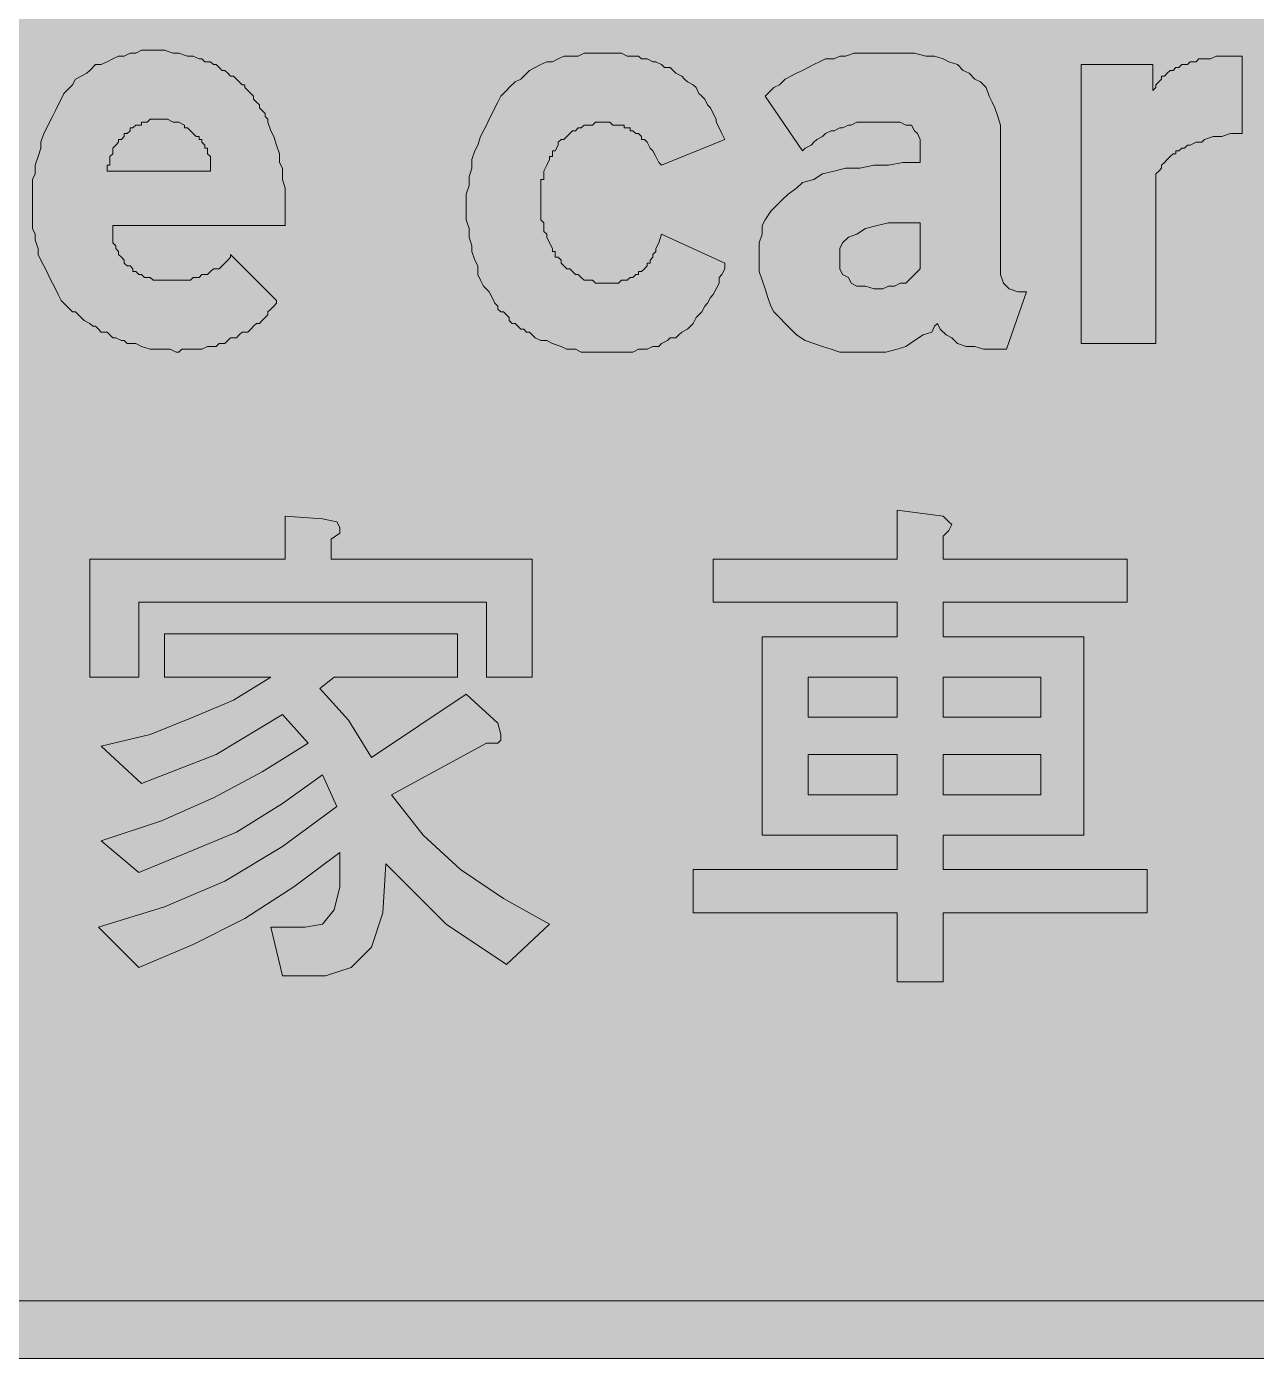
# Model space of a CAD drawing. Header units: metres. Extents: x 9 to 560, y 13 to 260.
# Drawn here: x 286 to 414.4, y 13.4 to 152.3 of the extents above; entities that cross this region are included whole.
import ezdxf

# ---------------------------------------------------------------- set-up
doc = ezdxf.new("R2010")
doc.units = ezdxf.units.M
doc.layers.add('FILL_BLACK_000000', color=7, linetype='Continuous', true_color=0x000000)
doc.layers.add('FILL_WHITE_FFFFFF', color=7, linetype='Continuous', true_color=0xffffff)

msp = doc.modelspace()

# ---------------------------------------------------------------- hatches: boundary and pattern name
at = {"layer": 'FILL_BLACK_000000', "true_color": 0x000000}
h = msp.add_hatch(color=7, dxfattribs=at)
h.dxf.hatch_style = 1
h.paths.add_polyline_path([(548.19, 259.98), (549.14, 259.92), (550.18, 259.75), (552.39, 259.08), (553.46, 258.58), (554.45, 257.99), (556.29, 256.68), (557.12, 255.75), (557.82, 254.78), (558.39, 253.77), (558.84, 252.74), (559.18, 251.7), (559.41, 250.65), (559.59, 248.58), (559.59, 24.78), (559.41, 22.59), (559.18, 21.53), (558.84, 20.5), (558.39, 19.51), (557.82, 18.54), (557.12, 17.59), (556.29, 16.68), (555.36, 15.85), (554.39, 15.15), (553.38, 14.58), (552.35, 14.13), (551.31, 13.79), (550.26, 13.56), (548.19, 13.38), (20.79, 13.38), (18.72, 13.56), (17.67, 13.79), (16.63, 14.13), (15.6, 14.58), (14.59, 15.15), (13.62, 15.85), (12.69, 16.68), (11.29, 18.54), (10.25, 20.5), (9.88, 21.53), (9.61, 22.59), (9.45, 23.67), (9.39, 24.78), (9.39, 248.58), (9.45, 249.6), (9.61, 250.65), (10.25, 252.74), (11.29, 254.78), (12.69, 256.68), (14.59, 258.08), (16.63, 259.12), (18.72, 259.76), (19.77, 259.92), (20.79, 259.98), (548.19, 259.98)])
h = msp.add_hatch(color=7, dxfattribs=at)
h.dxf.hatch_style = 1
h.paths.add_polyline_path([(294.99, 131.28), (294.99, 130.98), (294.99, 130.68), (294.99, 130.38), (294.99, 130.08), (294.99, 129.78), (295.29, 129.48), (295.29, 129.18), (295.59, 128.88), (295.59, 128.58), (295.89, 128.28), (296.19, 127.98), (296.19, 127.68), (296.49, 127.38), (296.79, 127.38), (297.09, 127.08), (297.09, 126.78), (297.39, 126.78), (297.69, 126.48), (297.99, 126.48), (298.29, 126.18), (298.59, 126.18), (298.89, 126.18), (299.19, 125.88), (299.49, 125.88), (299.79, 125.88), (300.09, 125.88), (300.39, 125.88), (300.69, 125.88), (300.99, 125.88), (301.59, 125.88), (301.89, 125.88), (302.49, 125.88), (303.09, 125.88), (303.39, 126.18), (303.99, 126.18), (304.29, 126.48), (304.89, 126.48), (305.19, 126.78), (305.49, 127.08), (306.09, 127.08), (306.39, 127.38), (306.69, 127.68), (306.99, 127.98), (307.29, 128.28), (307.29, 128.58), (312.09, 123.78), (312.09, 123.48), (311.79, 123.18), (311.49, 122.88), (311.19, 122.58), (311.19, 122.28), (310.89, 121.98), (310.59, 121.68), (310.29, 121.38), (309.99, 121.38), (309.69, 121.08), (309.39, 120.78), (309.09, 120.48), (308.49, 120.48), (308.19, 120.18), (307.89, 119.88), (307.29, 119.88), (306.99, 119.58), (306.69, 119.28), (306.09, 119.28), (305.79, 118.98), (305.19, 118.98), (304.89, 118.98), (304.29, 118.68), (303.99, 118.68), (303.39, 118.68), (303.09, 118.68), (302.79, 118.68), (302.19, 118.68), (301.89, 118.38), (301.59, 118.38), (300.99, 118.68), (300.39, 118.68), (299.49, 118.68), (298.89, 118.68), (297.99, 118.98), (297.39, 119.28), (296.79, 119.28), (296.49, 119.28), (296.19, 119.58), (295.89, 119.58), (295.29, 119.88), (294.99, 119.88), (294.69, 120.18), (294.39, 120.48), (293.79, 120.48), (293.49, 120.78), (293.19, 121.08), (292.89, 121.08), (292.59, 121.38), (291.99, 121.68), (291.69, 121.98), (291.39, 122.28), (291.09, 122.58), (290.79, 122.58), (290.49, 122.88), (290.19, 123.18), (289.89, 123.48), (289.59, 123.78), (289.29, 124.38), (288.99, 124.98), (288.69, 125.58), (288.39, 126.18), (288.09, 126.78), (287.79, 127.38), (287.49, 127.98), (287.19, 128.58), (287.19, 129.18), (286.89, 130.08), (286.89, 130.68), (286.59, 131.28), (286.59, 132.18), (286.59, 132.78), (286.59, 133.68), (286.59, 134.28), (286.59, 135.48), (286.59, 136.38), (286.89, 136.98), (286.89, 137.88), (287.19, 138.78), (287.49, 139.68), (287.49, 140.28), (287.79, 141.18), (288.09, 141.78), (288.39, 142.38), (288.69, 142.98), (288.99, 143.58), (289.29, 144.18), (289.59, 144.78), (289.89, 145.38), (290.49, 145.98), (290.79, 146.28), (291.09, 146.88), (291.69, 147.18), (292.29, 147.48), (292.59, 147.78), (293.19, 148.38), (293.79, 148.38), (294.39, 148.68), (294.99, 148.98), (295.59, 149.28), (296.19, 149.28), (296.79, 149.58), (297.39, 149.58), (297.99, 149.88), (298.89, 149.88), (299.49, 149.88), (300.39, 149.88), (301.29, 149.58), (301.89, 149.58), (302.79, 149.28), (303.09, 149.28), (303.39, 149.28), (303.99, 148.98), (304.29, 148.98), (304.59, 148.68), (304.89, 148.68), (305.19, 148.68), (305.49, 148.38), (305.79, 148.38), (306.09, 148.08), (306.39, 147.78), (306.69, 147.78), (306.99, 147.48), (307.29, 147.18), (307.59, 147.18), (307.89, 146.88), (308.19, 146.58), (308.49, 146.28), (308.79, 146.28), (308.79, 145.98), (309.09, 145.68), (309.39, 145.38), (309.69, 145.08), (309.69, 144.78), (309.99, 144.48), (310.29, 144.18), (310.29, 143.88), (310.59, 143.58), (310.89, 143.28), (310.89, 142.98), (311.19, 142.68), (311.19, 142.38), (311.49, 141.48), (311.79, 140.88), (312.09, 139.98), (312.39, 139.08), (312.39, 138.18), (312.69, 137.58), (312.69, 136.38), (312.99, 135.48), (312.99, 134.58), (312.99, 133.68), (312.99, 132.48), (312.99, 131.58), (294.99, 131.58), (294.99, 131.28)])
h.paths.add_polyline_path([(305.19, 137.58), (305.19, 138.18), (305.19, 138.78), (304.89, 139.08), (304.89, 139.68), (304.59, 139.68), (304.59, 139.98), (304.29, 140.28), (304.29, 140.58), (303.99, 140.58), (303.99, 140.88), (303.69, 140.88), (303.39, 141.18), (303.09, 141.48), (302.79, 141.78), (302.49, 141.78), (302.49, 142.08), (301.89, 142.38), (301.59, 142.38), (301.29, 142.38), (300.69, 142.68), (300.39, 142.68), (300.09, 142.68), (299.79, 142.68), (299.49, 142.68), (299.19, 142.68), (298.89, 142.68), (298.59, 142.38), (298.29, 142.38), (297.99, 142.38), (297.99, 142.08), (297.69, 142.08), (297.39, 142.08), (297.09, 141.78), (296.79, 141.78), (296.79, 141.48), (296.49, 141.18), (296.19, 141.18), (296.19, 140.88), (295.89, 140.58), (295.59, 140.58), (295.59, 140.28), (295.29, 139.98), (294.99, 139.68), (294.99, 139.38), (294.99, 139.08), (294.69, 138.78), (294.69, 138.48), (294.69, 138.18), (294.69, 137.88), (294.39, 137.88), (294.39, 137.58), (294.39, 137.28), (305.19, 137.28), (305.19, 137.58)], flags=16)
h = msp.add_hatch(color=7, dxfattribs=at)
h.dxf.hatch_style = 1
h.paths.add_polyline_path([(346.29, 149.58), (346.89, 149.58), (347.49, 149.58), (348.09, 149.58), (348.69, 149.28), (349.29, 149.28), (349.89, 149.28), (350.19, 148.98), (350.79, 148.98), (351.39, 148.68), (351.69, 148.68), (352.29, 148.38), (352.59, 148.08), (353.19, 148.08), (353.49, 147.78), (353.79, 147.48), (354.39, 147.18), (354.69, 146.88), (354.99, 146.58), (355.59, 146.28), (355.89, 145.98), (356.19, 145.38), (356.49, 145.08), (356.79, 144.78), (357.09, 144.18), (357.39, 143.88), (357.69, 143.28), (357.99, 142.68), (357.99, 142.38), (358.29, 141.78), (358.59, 141.18), (358.89, 140.58), (352.29, 137.88), (351.99, 138.18), (351.69, 138.78), (351.39, 139.38), (351.09, 139.68), (350.79, 140.28), (350.49, 140.58), (350.19, 140.58), (350.19, 140.88), (349.89, 141.18), (349.59, 141.18), (349.29, 141.48), (348.99, 141.48), (348.99, 141.78), (348.69, 141.78), (348.39, 141.78), (348.39, 142.08), (348.09, 142.08), (347.79, 142.08), (347.49, 142.08), (347.19, 142.08), (346.89, 142.38), (346.59, 142.38), (345.99, 142.38), (345.39, 142.38), (345.09, 142.08), (344.79, 142.08), (344.19, 142.08), (343.89, 141.78), (343.59, 141.78), (343.29, 141.48), (342.99, 141.48), (342.69, 141.18), (342.39, 140.88), (342.09, 140.58), (341.79, 140.58), (341.49, 140.28), (341.49, 139.98), (341.19, 139.38), (340.89, 139.38), (340.89, 138.78), (340.59, 138.78), (340.59, 138.48), (340.29, 137.88), (339.99, 137.28), (339.99, 136.98), (339.99, 136.38), (339.69, 136.38), (339.69, 135.78), (339.69, 135.18), (339.69, 134.88), (339.69, 134.58), (339.69, 134.28), (339.69, 133.98), (339.69, 133.38), (339.69, 132.78), (339.69, 132.18), (339.99, 131.88), (339.99, 130.98), (340.29, 130.68), (340.29, 130.38), (340.59, 129.78), (340.89, 129.18), (340.89, 128.88), (341.19, 128.88), (341.19, 128.28), (341.49, 128.28), (341.79, 127.98), (341.79, 127.68), (342.09, 127.38), (342.39, 127.08), (342.69, 127.08), (342.99, 126.78), (343.29, 126.48), (343.59, 126.48), (343.89, 126.18), (344.19, 125.88), (344.49, 125.88), (344.79, 125.88), (345.09, 125.88), (345.39, 125.58), (345.69, 125.58), (345.99, 125.58), (346.29, 125.58), (346.59, 125.58), (346.89, 125.58), (347.19, 125.58), (347.49, 125.58), (347.79, 125.58), (348.09, 125.88), (348.39, 125.88), (348.69, 125.88), (348.99, 126.18), (349.29, 126.18), (349.59, 126.48), (349.89, 126.48), (349.89, 126.78), (350.19, 126.78), (350.49, 127.08), (350.79, 127.38), (350.79, 127.68), (351.09, 127.68), (351.09, 127.98), (351.39, 128.28), (351.39, 128.58), (351.69, 128.88), (351.69, 129.18), (351.99, 129.78), (352.29, 130.68), (358.89, 127.68), (358.89, 127.08), (358.59, 126.48), (358.29, 126.18), (358.29, 125.58), (357.99, 124.98), (357.69, 124.38), (357.39, 124.08), (357.09, 123.48), (356.79, 123.18), (356.49, 122.58), (356.19, 122.28), (355.89, 121.98), (355.59, 121.38), (355.29, 121.08), (354.99, 120.78), (354.39, 120.48), (354.09, 120.18), (353.79, 119.88), (353.19, 119.88), (352.89, 119.58), (352.29, 119.28), (351.99, 118.98), (351.39, 118.98), (350.79, 118.68), (350.49, 118.68), (349.89, 118.68), (349.29, 118.38), (348.69, 118.38), (348.39, 118.38), (347.79, 118.38), (347.19, 118.38), (346.59, 118.38), (345.69, 118.38), (344.79, 118.38), (343.89, 118.38), (343.29, 118.68), (342.39, 118.68), (341.79, 118.98), (340.89, 119.28), (340.29, 119.58), (339.69, 119.58), (339.09, 119.88), (338.49, 120.48), (338.19, 120.48), (337.89, 120.78), (337.59, 120.78), (337.29, 121.08), (336.99, 121.38), (336.69, 121.38), (336.39, 121.68), (336.39, 121.98), (336.09, 122.28), (335.79, 122.58), (335.49, 122.58), (335.19, 122.88), (335.19, 123.18), (334.89, 123.48), (334.59, 124.08), (334.29, 124.68), (333.69, 125.28), (333.39, 125.88), (333.09, 126.48), (333.09, 127.38), (332.79, 127.98), (332.49, 128.88), (332.49, 129.48), (332.19, 130.38), (332.19, 131.28), (331.89, 132.18), (331.89, 133.08), (331.89, 133.98), (331.89, 134.88), (332.19, 135.78), (332.19, 136.68), (332.49, 137.58), (332.49, 138.48), (332.79, 139.38), (333.09, 139.98), (333.39, 140.88), (333.69, 141.48), (333.99, 142.08), (334.29, 142.68), (334.59, 143.28), (334.89, 143.88), (335.19, 144.48), (335.49, 145.08), (336.09, 145.68), (336.39, 145.98), (336.99, 146.58), (337.59, 146.88), (337.89, 147.18), (338.49, 147.78), (339.09, 148.08), (339.69, 148.38), (340.29, 148.68), (340.89, 148.68), (341.49, 148.98), (342.09, 149.28), (342.69, 149.28), (343.59, 149.28), (344.19, 149.58), (345.09, 149.58), (345.69, 149.58), (346.29, 149.58)])
h = msp.add_hatch(color=7, dxfattribs=at)
h.dxf.hatch_style = 1
h.paths.add_polyline_path([(363.69, 145.68), (363.99, 145.98), (364.59, 146.28), (365.19, 146.88), (365.79, 147.18), (366.39, 147.48), (366.99, 147.78), (367.59, 148.08), (368.19, 148.38), (368.79, 148.68), (369.39, 148.98), (370.29, 148.98), (370.89, 149.28), (371.49, 149.28), (372.39, 149.58), (373.29, 149.58), (373.89, 149.58), (374.79, 149.58), (375.69, 149.58), (376.59, 149.58), (377.79, 149.58), (378.69, 149.58), (379.89, 149.28), (380.79, 149.28), (381.69, 148.98), (382.29, 148.68), (383.19, 148.38), (383.79, 147.78), (384.39, 147.48), (384.99, 146.88), (385.59, 146.58), (386.19, 145.98), (386.49, 145.08), (386.79, 144.48), (387.09, 143.88), (387.39, 142.98), (387.69, 142.08), (387.69, 141.18), (387.69, 126.48), (387.99, 125.58), (388.59, 124.98), (389.49, 124.68), (390.39, 124.68), (388.29, 118.68), (387.39, 118.68), (385.89, 118.68), (384.99, 118.98), (384.09, 118.98), (383.19, 119.28), (382.59, 119.88), (381.99, 120.18), (381.39, 120.78), (381.09, 121.38), (380.79, 121.08), (380.49, 120.48), (379.59, 120.18), (378.69, 119.58), (377.79, 118.98), (376.89, 118.68), (375.69, 118.38), (374.79, 118.38), (374.19, 118.38), (372.99, 118.38), (371.79, 118.38), (370.89, 118.38), (369.99, 118.68), (369.09, 118.98), (368.19, 119.28), (367.29, 119.58), (366.39, 120.18), (365.79, 120.78), (365.19, 121.38), (364.59, 121.98), (363.99, 122.58), (363.69, 123.18), (363.39, 124.08), (363.09, 124.98), (362.79, 125.88), (362.49, 126.78), (362.49, 127.68), (362.49, 128.58), (362.49, 129.78), (362.79, 130.68), (362.79, 131.58), (363.09, 132.18), (363.69, 133.08), (364.29, 133.68), (364.89, 134.28), (365.49, 134.88), (366.39, 135.48), (366.99, 136.08), (368.19, 136.38), (369.09, 136.98), (370.29, 137.28), (371.49, 137.58), (372.99, 137.58), (374.49, 137.88), (375.99, 137.88), (377.49, 138.18), (379.29, 138.18), (379.29, 139.38), (379.29, 139.98), (379.29, 140.58), (378.99, 141.18), (378.69, 141.48), (378.39, 142.08), (377.79, 142.08), (377.19, 142.38), (376.59, 142.38), (375.99, 142.38), (375.39, 142.38), (374.79, 142.38), (374.19, 142.38), (373.59, 142.38), (373.29, 142.38), (372.69, 142.38), (372.09, 142.08), (371.79, 142.08), (371.19, 141.78), (370.89, 141.78), (370.29, 141.48), (369.99, 141.48), (369.39, 141.18), (369.09, 140.88), (368.49, 140.58), (368.19, 140.28), (367.89, 139.98), (367.29, 139.68), (366.99, 139.38), (363.09, 145.08), (363.69, 145.68)])
h.paths.add_polyline_path([(370.89, 127.08), (371.19, 126.48), (371.79, 126.18), (372.09, 125.58), (372.69, 125.28), (373.59, 125.28), (374.49, 124.98), (375.39, 124.98), (375.99, 125.28), (376.59, 125.28), (377.19, 125.58), (377.79, 125.58), (378.09, 125.88), (378.39, 126.18), (378.69, 126.48), (378.99, 126.78), (379.29, 127.08), (379.29, 131.88), (377.49, 131.88), (375.99, 131.88), (374.79, 131.58), (373.59, 131.28), (372.69, 130.68), (371.79, 130.38), (371.19, 129.78), (370.89, 129.18), (370.89, 128.28), (370.89, 127.68), (370.89, 127.08)], flags=16)
h = msp.add_hatch(color=7, dxfattribs=at)
h.dxf.hatch_style = 1
h.paths.add_polyline_path([(403.89, 146.28), (404.19, 146.58), (404.49, 146.88), (404.49, 147.18), (404.79, 147.18), (405.09, 147.48), (405.39, 147.78), (405.69, 147.78), (405.99, 148.08), (406.29, 148.08), (406.59, 148.38), (406.89, 148.38), (407.19, 148.38), (407.49, 148.68), (407.79, 148.68), (408.09, 148.68), (408.39, 148.98), (408.69, 148.98), (408.99, 148.98), (409.59, 148.98), (410.19, 149.28), (411.09, 149.28), (411.99, 149.28), (412.89, 149.28), (412.89, 141.18), (411.69, 141.18), (410.79, 140.88), (409.89, 140.88), (408.99, 140.58), (408.69, 140.28), (408.39, 140.28), (408.09, 140.28), (407.49, 139.98), (407.19, 139.98), (406.89, 139.68), (406.59, 139.68), (406.29, 139.38), (405.99, 139.38), (405.99, 139.08), (405.69, 139.08), (405.39, 138.78), (405.09, 138.48), (404.79, 138.18), (404.49, 137.88), (404.49, 137.58), (404.19, 137.28), (403.89, 136.98), (403.89, 136.68), (403.89, 136.38), (403.89, 136.08), (403.89, 119.28), (396.09, 119.28), (396.09, 148.38), (403.59, 148.38), (403.59, 145.68), (403.89, 145.98), (403.89, 146.28)])
h = msp.add_hatch(color=7, dxfattribs=at)
h.dxf.hatch_style = 1
h.paths.add_polyline_path([(382.59, 100.38), (382.29, 99.78), (381.69, 99.18), (381.69, 96.78), (400.89, 96.78), (400.89, 92.28), (381.69, 92.28), (381.69, 88.68), (396.39, 88.68), (396.39, 67.98), (381.69, 67.98), (381.69, 64.38), (402.99, 64.38), (402.99, 59.88), (381.69, 59.88), (381.69, 52.68), (376.89, 52.68), (376.89, 59.88), (355.59, 59.88), (355.59, 64.38), (376.89, 64.38), (376.89, 67.98), (362.79, 67.98), (362.79, 88.68), (376.89, 88.68), (376.89, 92.28), (357.69, 92.28), (357.69, 96.78), (376.89, 96.78), (376.89, 101.88), (381.69, 101.28), (382.29, 100.68), (382.59, 100.38)])
h.paths.add_polyline_path([(376.89, 80.28), (376.89, 84.48), (367.59, 84.48), (367.59, 80.28), (376.89, 80.28)], flags=16)
h.paths.add_polyline_path([(367.59, 72.18), (376.89, 72.18), (376.89, 76.38), (367.59, 76.38), (367.59, 72.18)], flags=16)
h.paths.add_polyline_path([(381.69, 84.48), (381.69, 80.28), (391.89, 80.28), (391.89, 84.48), (381.69, 84.48)], flags=16)
h.paths.add_polyline_path([(391.89, 76.38), (381.69, 76.38), (381.69, 72.18), (391.89, 72.18), (391.89, 76.38)], flags=16)
h = msp.add_hatch(color=7, dxfattribs=at)
h.dxf.hatch_style = 1
h.paths.add_polyline_path([(316.89, 100.98), (318.39, 100.68), (318.69, 100.08), (318.69, 99.48), (317.79, 98.88), (317.79, 96.78), (338.79, 96.78), (338.79, 84.48), (333.99, 84.48), (333.99, 92.28), (297.69, 92.28), (297.69, 84.48), (292.59, 84.48), (292.59, 96.78), (312.99, 96.78), (312.99, 101.28), (316.89, 100.98)])
h = msp.add_hatch(color=7, dxfattribs=at)
h.dxf.hatch_style = 1
h.paths.add_polyline_path([(330.99, 88.98), (330.99, 84.48), (318.09, 84.48), (316.59, 83.28), (319.59, 79.98), (321.99, 76.08), (331.89, 82.68), (335.19, 79.68), (335.49, 78.48), (335.49, 77.88), (335.19, 77.58), (333.99, 77.58), (324.09, 72.18), (327.39, 67.98), (331.29, 64.38), (335.79, 61.38), (340.59, 58.68), (336.09, 54.48), (329.79, 58.68), (323.49, 64.98), (323.19, 59.88), (321.99, 56.28), (319.89, 54.18), (317.19, 53.28), (312.69, 53.28), (311.49, 58.38), (315.09, 58.38), (316.89, 58.68), (318.09, 60.18), (318.69, 62.58), (318.69, 66.18), (313.89, 62.58), (308.79, 59.28), (303.39, 56.58), (297.69, 54.18), (293.49, 58.38), (300.39, 60.48), (306.69, 63.18), (312.69, 66.78), (318.39, 70.98), (316.89, 74.28), (312.69, 71.28), (307.89, 68.28), (302.79, 66.18), (297.69, 64.08), (293.79, 67.38), (300.09, 69.48), (305.49, 71.88), (310.59, 74.58), (315.39, 77.58), (312.69, 80.58), (305.79, 76.38), (297.99, 73.38), (293.79, 77.28), (298.89, 78.48), (303.39, 80.28), (307.59, 82.08), (311.49, 84.48), (300.39, 84.48), (300.39, 88.98), (330.99, 88.98)])
at = {"layer": 'FILL_WHITE_FFFFFF', "true_color": 0xffffff}
h = msp.add_hatch(color=7, dxfattribs=at)
h.dxf.hatch_style = 1
h.paths.add_polyline_path([(547.29, 253.68), (548.49, 253.64), (549.69, 253.38), (550.74, 252.74), (551.79, 251.88), (552.58, 250.93), (553.14, 249.89), (553.48, 248.8), (553.59, 247.68), (553.59, 25.38), (553.4, 24.33), (552.99, 23.28), (552.5, 22.12), (551.79, 21.18), (550.79, 20.39), (549.65, 19.83), (548.46, 19.49), (547.29, 19.38), (21.69, 19.38), (20.57, 19.49), (19.48, 19.83), (18.44, 20.39), (17.49, 21.18), (16.58, 22.13), (16.03, 23.17), (15.76, 24.26), (15.69, 25.38), (15.69, 247.68), (15.73, 248.88), (15.99, 250.08), (16.63, 250.98), (17.49, 251.88), (18.44, 252.79), (19.48, 253.34), (20.57, 253.61), (21.69, 253.68), (547.29, 253.68)])

# ---------------------------------------------------------------- linework, layer by layer
at = {"layer": 'FILL_BLACK_000000', "lineweight": 0, "true_color": 0x000000}
for points in [[(294.99, 131.28), (294.99, 130.98), (294.99, 130.68), (294.99, 130.38), (294.99, 130.08), (294.99, 129.78), (295.29, 129.48), (295.29, 129.18), (295.59, 128.88), (295.59, 128.58), (295.89, 128.28), (296.19, 127.98), (296.19, 127.68), (296.49, 127.38), (296.79, 127.38), (297.09, 127.08), (297.09, 126.78), (297.39, 126.78), (297.69, 126.48), (297.99, 126.48), (298.29, 126.18), (298.59, 126.18), (298.89, 126.18), (299.19, 125.88), (299.49, 125.88), (299.79, 125.88), (300.09, 125.88), (300.39, 125.88), (300.69, 125.88), (300.99, 125.88), (301.59, 125.88), (301.89, 125.88), (302.49, 125.88), (303.09, 125.88), (303.39, 126.18), (303.99, 126.18), (304.29, 126.48), (304.89, 126.48), (305.19, 126.78), (305.49, 127.08), (306.09, 127.08), (306.39, 127.38), (306.69, 127.68), (306.99, 127.98), (307.29, 128.28), (307.29, 128.58), (312.09, 123.78), (312.09, 123.48), (311.79, 123.18), (311.49, 122.88), (311.19, 122.58), (311.19, 122.28), (310.89, 121.98), (310.59, 121.68), (310.29, 121.38), (309.99, 121.38), (309.69, 121.08), (309.39, 120.78), (309.09, 120.48), (308.49, 120.48), (308.19, 120.18), (307.89, 119.88), (307.29, 119.88), (306.99, 119.58), (306.69, 119.28), (306.09, 119.28), (305.79, 118.98), (305.19, 118.98), (304.89, 118.98), (304.29, 118.68), (303.99, 118.68), (303.39, 118.68), (303.09, 118.68), (302.79, 118.68), (302.19, 118.68), (301.89, 118.38), (301.59, 118.38), (300.99, 118.68), (300.39, 118.68), (299.49, 118.68), (298.89, 118.68), (297.99, 118.98), (297.39, 119.28), (296.79, 119.28), (296.49, 119.28), (296.19, 119.58), (295.89, 119.58), (295.29, 119.88), (294.99, 119.88), (294.69, 120.18), (294.39, 120.48), (293.79, 120.48), (293.49, 120.78), (293.19, 121.08), (292.89, 121.08), (292.59, 121.38), (291.99, 121.68), (291.69, 121.98), (291.39, 122.28), (291.09, 122.58), (290.79, 122.58), (290.49, 122.88), (290.19, 123.18), (289.89, 123.48), (289.59, 123.78), (289.29, 124.38), (288.99, 124.98), (288.69, 125.58), (288.39, 126.18), (288.09, 126.78), (287.79, 127.38), (287.49, 127.98), (287.19, 128.58), (287.19, 129.18), (286.89, 130.08), (286.89, 130.68), (286.59, 131.28), (286.59, 132.18), (286.59, 132.78), (286.59, 133.68), (286.59, 134.28), (286.59, 135.48), (286.59, 136.38), (286.89, 136.98), (286.89, 137.88), (287.19, 138.78), (287.49, 139.68), (287.49, 140.28), (287.79, 141.18), (288.09, 141.78), (288.39, 142.38), (288.69, 142.98), (288.99, 143.58), (289.29, 144.18), (289.59, 144.78), (289.89, 145.38), (290.49, 145.98), (290.79, 146.28), (291.09, 146.88), (291.69, 147.18), (292.29, 147.48), (292.59, 147.78), (293.19, 148.38), (293.79, 148.38), (294.39, 148.68), (294.99, 148.98), (295.59, 149.28), (296.19, 149.28), (296.79, 149.58), (297.39, 149.58), (297.99, 149.88), (298.89, 149.88), (299.49, 149.88), (300.39, 149.88), (301.29, 149.58), (301.89, 149.58), (302.79, 149.28), (303.09, 149.28), (303.39, 149.28), (303.99, 148.98), (304.29, 148.98), (304.59, 148.68), (304.89, 148.68), (305.19, 148.68), (305.49, 148.38), (305.79, 148.38), (306.09, 148.08), (306.39, 147.78), (306.69, 147.78), (306.99, 147.48), (307.29, 147.18), (307.59, 147.18), (307.89, 146.88), (308.19, 146.58), (308.49, 146.28), (308.79, 146.28), (308.79, 145.98), (309.09, 145.68), (309.39, 145.38), (309.69, 145.08), (309.69, 144.78), (309.99, 144.48), (310.29, 144.18), (310.29, 143.88), (310.59, 143.58), (310.89, 143.28), (310.89, 142.98), (311.19, 142.68), (311.19, 142.38), (311.49, 141.48), (311.79, 140.88), (312.09, 139.98), (312.39, 139.08), (312.39, 138.18), (312.69, 137.58), (312.69, 136.38), (312.99, 135.48), (312.99, 134.58), (312.99, 133.68), (312.99, 132.48), (312.99, 131.58), (294.99, 131.58)], [(346.29, 149.58), (346.89, 149.58), (347.49, 149.58), (348.09, 149.58), (348.69, 149.28), (349.29, 149.28), (349.89, 149.28), (350.19, 148.98), (350.79, 148.98), (351.39, 148.68), (351.69, 148.68), (352.29, 148.38), (352.59, 148.08), (353.19, 148.08), (353.49, 147.78), (353.79, 147.48), (354.39, 147.18), (354.69, 146.88), (354.99, 146.58), (355.59, 146.28), (355.89, 145.98), (356.19, 145.38), (356.49, 145.08), (356.79, 144.78), (357.09, 144.18), (357.39, 143.88), (357.69, 143.28), (357.99, 142.68), (357.99, 142.38), (358.29, 141.78), (358.59, 141.18), (358.89, 140.58), (352.29, 137.88), (351.99, 138.18), (351.69, 138.78), (351.39, 139.38), (351.09, 139.68), (350.79, 140.28), (350.49, 140.58), (350.19, 140.58), (350.19, 140.88), (349.89, 141.18), (349.59, 141.18), (349.29, 141.48), (348.99, 141.48), (348.99, 141.78), (348.69, 141.78), (348.39, 141.78), (348.39, 142.08), (348.09, 142.08), (347.79, 142.08), (347.49, 142.08), (347.19, 142.08), (346.89, 142.38), (346.59, 142.38), (345.99, 142.38), (345.39, 142.38), (345.09, 142.08), (344.79, 142.08), (344.19, 142.08), (343.89, 141.78), (343.59, 141.78), (343.29, 141.48), (342.99, 141.48), (342.69, 141.18), (342.39, 140.88), (342.09, 140.58), (341.79, 140.58), (341.49, 140.28), (341.49, 139.98), (341.19, 139.38), (340.89, 139.38), (340.89, 138.78), (340.59, 138.78), (340.59, 138.48), (340.29, 137.88), (339.99, 137.28), (339.99, 136.98), (339.99, 136.38), (339.69, 136.38), (339.69, 135.78), (339.69, 135.18), (339.69, 134.88), (339.69, 134.58), (339.69, 134.28), (339.69, 133.98), (339.69, 133.38), (339.69, 132.78), (339.69, 132.18), (339.99, 131.88), (339.99, 130.98), (340.29, 130.68), (340.29, 130.38), (340.59, 129.78), (340.89, 129.18), (340.89, 128.88), (341.19, 128.88), (341.19, 128.28), (341.49, 128.28), (341.79, 127.98), (341.79, 127.68), (342.09, 127.38), (342.39, 127.08), (342.69, 127.08), (342.99, 126.78), (343.29, 126.48), (343.59, 126.48), (343.89, 126.18), (344.19, 125.88), (344.49, 125.88), (344.79, 125.88), (345.09, 125.88), (345.39, 125.58), (345.69, 125.58), (345.99, 125.58), (346.29, 125.58), (346.59, 125.58), (346.89, 125.58), (347.19, 125.58), (347.49, 125.58), (347.79, 125.58), (348.09, 125.88), (348.39, 125.88), (348.69, 125.88), (348.99, 126.18), (349.29, 126.18), (349.59, 126.48), (349.89, 126.48), (349.89, 126.78), (350.19, 126.78), (350.49, 127.08), (350.79, 127.38), (350.79, 127.68), (351.09, 127.68), (351.09, 127.98), (351.39, 128.28), (351.39, 128.58), (351.69, 128.88), (351.69, 129.18), (351.99, 129.78), (352.29, 130.68), (358.89, 127.68), (358.89, 127.08), (358.59, 126.48), (358.29, 126.18), (358.29, 125.58), (357.99, 124.98), (357.69, 124.38), (357.39, 124.08), (357.09, 123.48), (356.79, 123.18), (356.49, 122.58), (356.19, 122.28), (355.89, 121.98), (355.59, 121.38), (355.29, 121.08), (354.99, 120.78), (354.39, 120.48), (354.09, 120.18), (353.79, 119.88), (353.19, 119.88), (352.89, 119.58), (352.29, 119.28), (351.99, 118.98), (351.39, 118.98), (350.79, 118.68), (350.49, 118.68), (349.89, 118.68), (349.29, 118.38), (348.69, 118.38), (348.39, 118.38), (347.79, 118.38), (347.19, 118.38), (346.59, 118.38), (345.69, 118.38), (344.79, 118.38), (343.89, 118.38), (343.29, 118.68), (342.39, 118.68), (341.79, 118.98), (340.89, 119.28), (340.29, 119.58), (339.69, 119.58), (339.09, 119.88), (338.49, 120.48), (338.19, 120.48), (337.89, 120.78), (337.59, 120.78), (337.29, 121.08), (336.99, 121.38), (336.69, 121.38), (336.39, 121.68), (336.39, 121.98), (336.09, 122.28), (335.79, 122.58), (335.49, 122.58), (335.19, 122.88), (335.19, 123.18), (334.89, 123.48), (334.59, 124.08), (334.29, 124.68), (333.69, 125.28), (333.39, 125.88), (333.09, 126.48), (333.09, 127.38), (332.79, 127.98), (332.49, 128.88), (332.49, 129.48), (332.19, 130.38), (332.19, 131.28), (331.89, 132.18), (331.89, 133.08), (331.89, 133.98), (331.89, 134.88), (332.19, 135.78), (332.19, 136.68), (332.49, 137.58), (332.49, 138.48), (332.79, 139.38), (333.09, 139.98), (333.39, 140.88), (333.69, 141.48), (333.99, 142.08), (334.29, 142.68), (334.59, 143.28), (334.89, 143.88), (335.19, 144.48), (335.49, 145.08), (336.09, 145.68), (336.39, 145.98), (336.99, 146.58), (337.59, 146.88), (337.89, 147.18), (338.49, 147.78), (339.09, 148.08), (339.69, 148.38), (340.29, 148.68), (340.89, 148.68), (341.49, 148.98), (342.09, 149.28), (342.69, 149.28), (343.59, 149.28), (344.19, 149.58), (345.09, 149.58), (345.69, 149.58)], [(363.69, 145.68), (363.99, 145.98), (364.59, 146.28), (365.19, 146.88), (365.79, 147.18), (366.39, 147.48), (366.99, 147.78), (367.59, 148.08), (368.19, 148.38), (368.79, 148.68), (369.39, 148.98), (370.29, 148.98), (370.89, 149.28), (371.49, 149.28), (372.39, 149.58), (373.29, 149.58), (373.89, 149.58), (374.79, 149.58), (375.69, 149.58), (376.59, 149.58), (377.79, 149.58), (378.69, 149.58), (379.89, 149.28), (380.79, 149.28), (381.69, 148.98), (382.29, 148.68), (383.19, 148.38), (383.79, 147.78), (384.39, 147.48), (384.99, 146.88), (385.59, 146.58), (386.19, 145.98), (386.49, 145.08), (386.79, 144.48), (387.09, 143.88), (387.39, 142.98), (387.69, 142.08), (387.69, 141.18), (387.69, 126.48), (387.99, 125.58), (388.59, 124.98), (389.49, 124.68), (390.39, 124.68), (388.29, 118.68), (387.39, 118.68), (385.89, 118.68), (384.99, 118.98), (384.09, 118.98), (383.19, 119.28), (382.59, 119.88), (381.99, 120.18), (381.39, 120.78), (381.09, 121.38), (380.79, 121.08), (380.49, 120.48), (379.59, 120.18), (378.69, 119.58), (377.79, 118.98), (376.89, 118.68), (375.69, 118.38), (374.79, 118.38), (374.19, 118.38), (372.99, 118.38), (371.79, 118.38), (370.89, 118.38), (369.99, 118.68), (369.09, 118.98), (368.19, 119.28), (367.29, 119.58), (366.39, 120.18), (365.79, 120.78), (365.19, 121.38), (364.59, 121.98), (363.99, 122.58), (363.69, 123.18), (363.39, 124.08), (363.09, 124.98), (362.79, 125.88), (362.49, 126.78), (362.49, 127.68), (362.49, 128.58), (362.49, 129.78), (362.79, 130.68), (362.79, 131.58), (363.09, 132.18), (363.69, 133.08), (364.29, 133.68), (364.89, 134.28), (365.49, 134.88), (366.39, 135.48), (366.99, 136.08), (368.19, 136.38), (369.09, 136.98), (370.29, 137.28), (371.49, 137.58), (372.99, 137.58), (374.49, 137.88), (375.99, 137.88), (377.49, 138.18), (379.29, 138.18), (379.29, 139.38), (379.29, 139.98), (379.29, 140.58), (378.99, 141.18), (378.69, 141.48), (378.39, 142.08), (377.79, 142.08), (377.19, 142.38), (376.59, 142.38), (375.99, 142.38), (375.39, 142.38), (374.79, 142.38), (374.19, 142.38), (373.59, 142.38), (373.29, 142.38), (372.69, 142.38), (372.09, 142.08), (371.79, 142.08), (371.19, 141.78), (370.89, 141.78), (370.29, 141.48), (369.99, 141.48), (369.39, 141.18), (369.09, 140.88), (368.49, 140.58), (368.19, 140.28), (367.89, 139.98), (367.29, 139.68), (366.99, 139.38), (363.09, 145.08)], [(403.89, 146.28), (404.19, 146.58), (404.49, 146.88), (404.49, 147.18), (404.79, 147.18), (405.09, 147.48), (405.39, 147.78), (405.69, 147.78), (405.99, 148.08), (406.29, 148.08), (406.59, 148.38), (406.89, 148.38), (407.19, 148.38), (407.49, 148.68), (407.79, 148.68), (408.09, 148.68), (408.39, 148.98), (408.69, 148.98), (408.99, 148.98), (409.59, 148.98), (410.19, 149.28), (411.09, 149.28), (411.99, 149.28), (412.89, 149.28), (412.89, 141.18), (411.69, 141.18), (410.79, 140.88), (409.89, 140.88), (408.99, 140.58), (408.69, 140.28), (408.39, 140.28), (408.09, 140.28), (407.49, 139.98), (407.19, 139.98), (406.89, 139.68), (406.59, 139.68), (406.29, 139.38), (405.99, 139.38), (405.99, 139.08), (405.69, 139.08), (405.39, 138.78), (405.09, 138.48), (404.79, 138.18), (404.49, 137.88), (404.49, 137.58), (404.19, 137.28), (403.89, 136.98), (403.89, 136.68), (403.89, 136.38), (403.89, 136.08), (403.89, 119.28), (396.09, 119.28), (396.09, 148.38), (403.59, 148.38), (403.59, 145.68), (403.89, 145.98)], [(305.19, 137.58), (305.19, 138.18), (305.19, 138.78), (304.89, 139.08), (304.89, 139.68), (304.59, 139.68), (304.59, 139.98), (304.29, 140.28), (304.29, 140.58), (303.99, 140.58), (303.99, 140.88), (303.69, 140.88), (303.39, 141.18), (303.09, 141.48), (302.79, 141.78), (302.49, 141.78), (302.49, 142.08), (301.89, 142.38), (301.59, 142.38), (301.29, 142.38), (300.69, 142.68), (300.39, 142.68), (300.09, 142.68), (299.79, 142.68), (299.49, 142.68), (299.19, 142.68), (298.89, 142.68), (298.59, 142.38), (298.29, 142.38), (297.99, 142.38), (297.99, 142.08), (297.69, 142.08), (297.39, 142.08), (297.09, 141.78), (296.79, 141.78), (296.79, 141.48), (296.49, 141.18), (296.19, 141.18), (296.19, 140.88), (295.89, 140.58), (295.59, 140.58), (295.59, 140.28), (295.29, 139.98), (294.99, 139.68), (294.99, 139.38), (294.99, 139.08), (294.69, 138.78), (294.69, 138.48), (294.69, 138.18), (294.69, 137.88), (294.39, 137.88), (294.39, 137.58), (294.39, 137.28), (305.19, 137.28)], [(370.89, 127.08), (371.19, 126.48), (371.79, 126.18), (372.09, 125.58), (372.69, 125.28), (373.59, 125.28), (374.49, 124.98), (375.39, 124.98), (375.99, 125.28), (376.59, 125.28), (377.19, 125.58), (377.79, 125.58), (378.09, 125.88), (378.39, 126.18), (378.69, 126.48), (378.99, 126.78), (379.29, 127.08), (379.29, 131.88), (377.49, 131.88), (375.99, 131.88), (374.79, 131.58), (373.59, 131.28), (372.69, 130.68), (371.79, 130.38), (371.19, 129.78), (370.89, 129.18), (370.89, 128.28), (370.89, 127.68)], [(382.59, 100.38), (382.29, 99.78), (381.69, 99.18), (381.69, 96.78), (400.89, 96.78), (400.89, 92.28), (381.69, 92.28), (381.69, 88.68), (396.39, 88.68), (396.39, 67.98), (381.69, 67.98), (381.69, 64.38), (402.99, 64.38), (402.99, 59.88), (381.69, 59.88), (381.69, 52.68), (376.89, 52.68), (376.89, 59.88), (355.59, 59.88), (355.59, 64.38), (376.89, 64.38), (376.89, 67.98), (362.79, 67.98), (362.79, 88.68), (376.89, 88.68), (376.89, 92.28), (357.69, 92.28), (357.69, 96.78), (376.89, 96.78), (376.89, 101.88), (381.69, 101.28), (382.29, 100.68)], [(316.89, 100.98), (318.39, 100.68), (318.69, 100.08), (318.69, 99.48), (317.79, 98.88), (317.79, 96.78), (338.79, 96.78), (338.79, 84.48), (333.99, 84.48), (333.99, 92.28), (297.69, 92.28), (297.69, 84.48), (292.59, 84.48), (292.59, 96.78), (312.99, 96.78), (312.99, 101.28)], [(330.99, 88.98), (330.99, 84.48), (318.09, 84.48), (316.59, 83.28), (319.59, 79.98), (321.99, 76.08), (331.89, 82.68), (335.19, 79.68), (335.49, 78.48), (335.49, 77.88), (335.19, 77.58), (333.99, 77.58), (324.09, 72.18), (327.39, 67.98), (331.29, 64.38), (335.79, 61.38), (340.59, 58.68), (336.09, 54.48), (329.79, 58.68), (323.49, 64.98), (323.19, 59.88), (321.99, 56.28), (319.89, 54.18), (317.19, 53.28), (312.69, 53.28), (311.49, 58.38), (315.09, 58.38), (316.89, 58.68), (318.09, 60.18), (318.69, 62.58), (318.69, 66.18), (313.89, 62.58), (308.79, 59.28), (303.39, 56.58), (297.69, 54.18), (293.49, 58.38), (300.39, 60.48), (306.69, 63.18), (312.69, 66.78), (318.39, 70.98), (316.89, 74.28), (312.69, 71.28), (307.89, 68.28), (302.79, 66.18), (297.69, 64.08), (293.79, 67.38), (300.09, 69.48), (305.49, 71.88), (310.59, 74.58), (315.39, 77.58), (312.69, 80.58), (305.79, 76.38), (297.99, 73.38), (293.79, 77.28), (298.89, 78.48), (303.39, 80.28), (307.59, 82.08), (311.49, 84.48), (300.39, 84.48), (300.39, 88.98)], [(376.89, 80.28), (376.89, 84.48), (367.59, 84.48), (367.59, 80.28)], [(381.69, 84.48), (381.69, 80.28), (391.89, 80.28), (391.89, 84.48)], [(367.59, 72.18), (376.89, 72.18), (376.89, 76.38), (367.59, 76.38)], [(391.89, 76.38), (381.69, 76.38), (381.69, 72.18), (391.89, 72.18)]]:
    msp.add_lwpolyline(points, close=True, dxfattribs=at)
msp.add_lwpolyline([(548.19, 13.38), (20.79, 13.38)], dxfattribs=at)
at = {"layer": 'FILL_WHITE_FFFFFF', "lineweight": 0, "true_color": 0x000000}
msp.add_lwpolyline([(21.69, 253.68), (547.29, 253.68), (548.49, 253.64), (549.69, 253.38), (550.74, 252.74), (551.79, 251.88), (552.58, 250.93), (553.14, 249.89), (553.48, 248.8), (553.59, 247.68), (553.59, 25.38), (553.4, 24.33), (552.99, 23.28), (552.5, 22.12), (551.79, 21.18), (550.79, 20.39), (549.65, 19.83), (548.46, 19.49), (547.29, 19.38), (21.69, 19.38)], dxfattribs=at)

doc.saveas('drawing.dxf')
